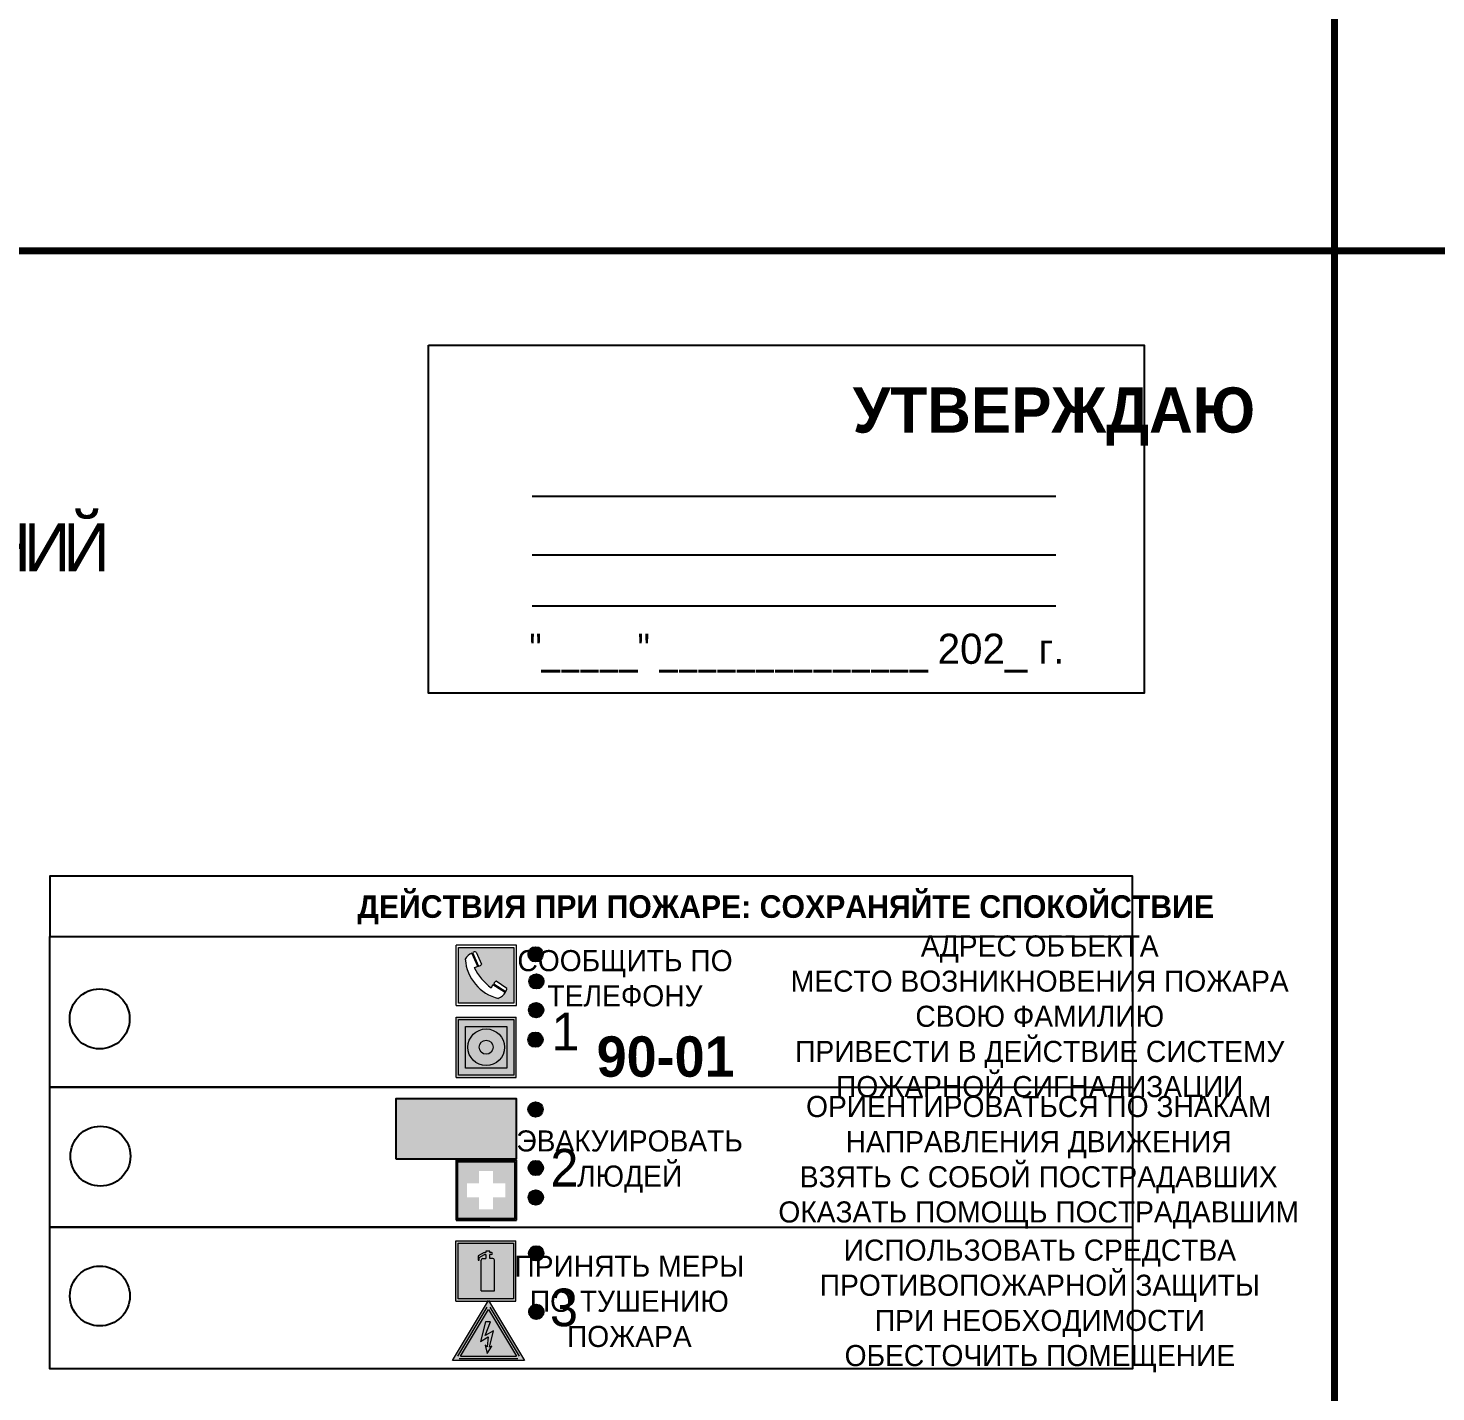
# Model space of a CAD drawing. Header units: millimetres. Extents: x 13114 to 67229, y 22859 to 38520.
# Drawn here: x 39413 to 39599.9, y 25326.1 to 25507.2 of the extents above; entities that cross this region are included whole.
import ezdxf

# ---------------------------------------------------------------- set-up
doc = ezdxf.new("R2010")
doc.units = ezdxf.units.MM
doc.styles.add('обычный', font='arial.ttf')

# ---------------------------------------------------------------- blocks, each defined once
blk = doc.blocks.new('A$C3E6D3DDE')
at = {"lineweight": 5}
h = blk.add_hatch(color=40, dxfattribs=at)
h.paths.add_polyline_path([(24.1, 1.45), (16.46, -11.35), (31.74, -11.35)])
h.paths.add_polyline_path([(24.09, -0.46), (30.03, -10.41), (18.14, -10.41)], flags=16)
h.paths.add_polyline_path([(24.54, -3.08), (23.41, -6.02), (25.13, -5.01), (24.33, -8.5), (24.82, -8.27), (23.79, -9.86), (23.4, -8.04), (23.8, -8.43), (24.04, -6.29), (22.39, -7.25), (23.44, -3.08)], flags=0)
h = blk.add_hatch(color=256, dxfattribs=at)
h.paths.add_polyline_path([(24.37, 0.03, 0.567511), (23.82, 0.03), (17.59, -10.4, 0.582454), (17.86, -10.88), (30.32, -10.88, 0.582149), (30.6, -10.4)])
h.paths.add_polyline_path([(24.09, -0.46), (18.14, -10.41), (30.03, -10.41)], flags=16)
h.paths.add_polyline_path([(24.54, -3.08), (23.41, -6.02), (25.13, -5.01), (24.33, -8.5), (24.82, -8.27), (23.79, -9.86), (23.4, -8.04), (23.8, -8.43), (24.04, -6.29), (22.39, -7.25), (23.44, -3.08)], flags=0)
h = blk.add_hatch(color=40, dxfattribs=at)
h.paths.add_polyline_path([(24.09, -0.46), (18.14, -10.41), (30.03, -10.41)])
h.paths.add_polyline_path([(24.82, -8.27), (23.79, -9.86), (23.4, -8.04), (23.8, -8.43), (24.04, -6.29), (22.39, -7.25), (23.44, -3.08), (24.54, -3.08), (23.41, -6.02), (25.13, -5.01), (24.33, -8.5)], flags=16)
at = {"color": 40, "lineweight": 5}
for p, q in [((16.46, -11.35), (24.1, 1.45)), ((24.1, 1.45), (31.74, -11.35))]:
    blk.add_line(p, q, dxfattribs=at)
at = {"lineweight": 5}
for p, q in [((17.59, -10.4), (23.82, 0.03)), ((24.37, 0.03), (30.6, -10.4)), ((18.14, -10.41), (24.09, -0.46)), ((24.09, -0.46), (30.03, -10.41)), ((23.44, -3.08), (22.39, -7.25)), ((23.41, -6.02), (24.54, -3.08)), ((25.13, -5.01), (23.41, -6.02)), ((24.54, -3.08), (23.44, -3.08)), ((24.33, -8.5), (25.13, -5.01)), ((22.39, -7.25), (24.04, -6.29)), ((23.8, -8.43), (23.4, -8.04)), ((23.4, -8.04), (23.79, -9.86)), ((23.79, -9.86), (24.82, -8.27)), ((24.04, -6.29), (23.8, -8.43)), ((24.82, -8.27), (24.33, -8.5)), ((17.86, -10.88), (30.32, -10.88)), ((18.14, -10.41), (30.03, -10.41))]:
    blk.add_line(p, q, dxfattribs=at)
at = {"color": 50, "lineweight": 5}
blk.add_line((31.74, -11.35), (16.46, -11.35), dxfattribs=at)
blk = doc.blocks.new('A$C456E1F9C')
at = {"lineweight": 5}
h = blk.add_hatch(color=242, dxfattribs=at)
h.paths.add_polyline_path([(0.51, -1.47), (0.51, -13.26), (12.29, -13.26), (12.29, -1.47)])
h.paths.add_polyline_path([(5.42, -4.95, -0.254479), (4.78, -5.4), (3.52, -2.53, -0.209735), (4.23, -2.4)], flags=16)
h.paths.add_polyline_path([(8.53, -8.6), (10.87, -10.17), (10.54, -10.76), (8.03, -9.13, -0.192251)], flags=16)
h.paths.add_polyline_path([(4.61, -5.49, 0.005518), (3.87, -5.72, 0.128647), (7.49, -10.01, 0.00809), (7.83, -9.33), (10.47, -10.97, -0.16736), (8.99, -12.25, -0.327862), (1.95, -3.95, -0.166952), (3.36, -2.62)], flags=16)
at = {"color": 242, "lineweight": 5}
for p, q in [((0, -13.77), (0, -0.97)), ((12.8, -0.97), (0, -0.97)), ((4.61, -5.49), (3.36, -2.62)), ((3.52, -2.53), (4.78, -5.4)), ((4.23, -2.4), (5.42, -4.95)), ((12.8, -13.77), (12.8, -0.97)), ((10.81, -10.12), (8.53, -8.6)), ((7.83, -9.33), (10.47, -10.97)), ((8.03, -9.13), (10.54, -10.76)), ((10.54, -10.76), (10.8, -10.3)), ((10.8, -10.3), (10.81, -10.12)), ((0, -13.77), (12.8, -13.77))]:
    blk.add_line(p, q, dxfattribs=at)
blk.add_lwpolyline([(0.51, -1.47), (12.29, -1.47), (12.29, -13.26), (0.51, -13.26)], close=True, dxfattribs=at)
for centre, radius, start, end in [((4.59, -5.34), 2.99, 114.2845, 152.1974), ((4.02, -3.27), 0.891, 76.3284, 123.7092), ((11.12, -3.31), 9.19, 183.9915, 256.6009), ((14.98, -39.1), 35.17, 107.1487, 108.4135), ((13.86, -0.94), 11.08, 205.5536, 234.8762), ((4.68, -4.59), 0.824, 276.9621, 334.0723), ((8.94, -9.5), 0.989, 114.4092, 157.9388), ((-13.31, 0.8), 23.44, 332.5487, 334.4027), ((7.87, -9.46), 3, 291.9291, 329.9329)]:
    blk.add_arc(centre, radius, start, end, dxfattribs=at)
blk = doc.blocks.new('A$C54414219')
at = {"true_color": 0xffffff}
h = blk.add_hatch(color=7, dxfattribs=at)
h.paths.add_polyline_path([(2.39, -9.45), (2.39, -18.3), (11.23, -18.3), (11.23, -9.45)], flags=0)
h.paths.add_polyline_path([(10.71, -13.87, -1), (2.92, -13.87, -1)], flags=0)
h.paths.add_polyline_path([(8.3, -13.87, -1), (5.33, -13.87, -1)], flags=0)
h.paths.add_polyline_path([(0.41, -7.47), (0.41, -20.27), (13.21, -20.27), (13.21, -7.47)])
h.paths.add_polyline_path([(0.92, -19.77), (12.71, -19.77), (12.71, -7.98), (0.92, -7.98)], flags=16)
h.paths.add_polyline_path([(11.23, -9.45), (11.23, -18.3), (2.39, -18.3), (2.39, -9.45)], flags=0)
at = {"lineweight": 5}
h = blk.add_hatch(color=242, dxfattribs=at)
h.paths.add_polyline_path([(12.71, -7.98), (0.92, -7.98), (0.92, -19.77), (12.71, -19.77)])
h.paths.add_polyline_path([(11.23, -18.3), (2.39, -18.3), (2.39, -9.45), (11.23, -9.45)], flags=16)
h.paths.add_polyline_path([(10.71, -13.87, -1), (2.92, -13.87, -1)], flags=0)
h.paths.add_polyline_path([(8.3, -13.87, -1), (5.33, -13.87, -1)], flags=0)
at = {"true_color": 0xffffff}
h = blk.add_hatch(color=7, dxfattribs=at)
h.paths.add_polyline_path([(2.39, -9.45), (2.39, -18.3), (11.23, -18.3), (11.23, -9.45)])
h.paths.add_polyline_path([(10.71, -13.87, -1), (2.92, -13.87, -1)], flags=16)
h.paths.add_polyline_path([(8.3, -13.87, -1), (5.33, -13.87, -1)], flags=0)
at = {"lineweight": 5}
h = blk.add_hatch(color=242, dxfattribs=at)
h.paths.add_polyline_path([(2.92, -13.87, 1), (10.71, -13.87, 1)])
h.paths.add_polyline_path([(8.3, -13.87, -1), (5.33, -13.87, -1)], flags=16)
at = {"color": 242, "lineweight": 5}
for p, q in [((0.41, -20.27), (0.41, -7.47)), ((0.41, -7.47), (13.21, -7.47)), ((0.41, -7.47), (13.21, -7.47)), ((13.21, -20.27), (13.21, -7.47)), ((0.41, -20.27), (13.21, -20.27))]:
    blk.add_line(p, q, dxfattribs=at)
for points in [[(0.92, -7.98), (12.71, -7.98), (12.71, -19.77), (0.92, -19.77)], [(2.39, -9.45), (11.23, -9.45), (11.23, -18.3), (2.39, -18.3)]]:
    blk.add_lwpolyline(points, close=True, dxfattribs=at)
for radius in [3.89, 1.49]:
    blk.add_circle((6.81, -13.87), radius, dxfattribs=at)
blk = doc.blocks.new('A$C32E8229D')
at = {"true_color": 0xffffff}
blk.add_hatch(color=7, dxfattribs=at).paths.add_polyline_path([(0, 0), (0, -8), (16, -8), (16, 0)])
h = blk.add_hatch(color=126)
h.paths.add_polyline_path([(0.2, -0.2), (15.8, -0.2), (15.8, -7.8), (0.2, -7.8)])
h.paths.add_polyline_path([(13.49, -2.05), (12.08, -2.05), (11.37, -2.63, 0.162397), (11.29, -2.84), (11.29, -3.63), (10.35, -3.63), (10.35, -4.05), (11.68, -4.05), (11.68, -3.48), (12.26, -4.28), (11.29, -5.1), (11.29, -6.78), (11.85, -6.78), (11.85, -5.44), (12.8, -4.64), (12.8, -5.94), (14.46, -5.94), (14.46, -5.39), (13.45, -5.39), (13.45, -3.97), (12.46, -2.59), (13.15, -2.59), (13.69, -3.34), (14.18, -3)], flags=16)
h.paths.add_polyline_path([(10.74, -1.82, 1), (11.8, -1.82, 1)], flags=16)
h.paths.add_polyline_path([(9.39, -3.59), (5.99, -3.59), (6.56, -3.03), (5.91, -3.03), (5.1, -3.83), (5.91, -4.64), (6.56, -4.64), (5.99, -4.09), (9.39, -4.09)], flags=16)
h.paths.add_polyline_path([(4.29, -1.08), (1.72, -1.08), (1.72, -6.6), (4.29, -6.6)], flags=16)
at = {"color": 126}
blk.add_lwpolyline([(16, -8), (0, -8), (0, 0), (16, 0)], close=True, dxfattribs=at)
blk = doc.blocks.new('A$C18900ED3')
h = blk.add_hatch(color=126)
h.paths.add_polyline_path([(-0.18, -0.18), (-7.02, -0.18), (-7.02, -7.02), (-0.18, -7.02)])
h.paths.add_polyline_path([(-5.89, -4.46), (-5.89, -2.77), (-4.46, -2.77), (-4.46, -1.31), (-2.77, -1.31), (-2.77, -2.77), (-1.33, -2.77), (-1.33, -4.46), (-2.77, -4.46), (-2.77, -5.89), (-4.46, -5.89), (-4.46, -4.46)], flags=16)
at = {"color": 126}
for p, q in [((-7.2, 0), (-7.2, -7.2)), ((0, 0), (-7.2, 0)), ((0, -7.2), (0, 0)), ((-7.02, -7.02), (-7.02, -0.18)), ((-7.02, -0.18), (-0.18, -0.18)), ((-0.18, -0.18), (-0.18, -7.02)), ((-7.2, -7.2), (0, -7.2)), ((-0.18, -7.02), (-7.02, -7.02))]:
    blk.add_line(p, q, dxfattribs=at)
blk = doc.blocks.new('A$C3AD82952')
at = {"true_color": 0xf5f5ff}
h = blk.add_hatch(color=7, dxfattribs=at)
h.dxf.hatch_style = 1
h.paths.add_polyline_path([(8.21, 8.73, 0.414214), (7.89, 9.05), (7.22, 9.05), (7.22, 9.92), (7.59, 9.92, 1), (7.57, 10.36), (7.22, 10.36), (7.22, 10.6), (6.43, 10.6), (6.43, 10.36), (6.01, 10.36), (4.74, 9.59), (4.74, 8.69), (4.98, 8.73), (4.98, 9.26), (6.12, 9.91), (6.43, 9.91), (6.43, 9.05), (5.76, 9.05, 0.414214), (5.44, 8.73), (5.44, 2.2), (8.21, 2.2)], flags=0)
h.paths.add_polyline_path([(12.8, 12.8), (0, 12.8), (0, 0), (12.8, 0)])
h.paths.add_polyline_path([(0.51, 12.29), (12.29, 12.29), (12.29, 0.51), (0.51, 0.51)], flags=16)
h.paths.add_polyline_path([(4.74, 9.59), (6.01, 10.36), (6.43, 10.36), (6.43, 10.6), (7.22, 10.6), (7.22, 10.36), (7.59, 10.36, -0.94586), (7.59, 9.92), (7.22, 9.92), (7.22, 9.05), (7.89, 9.05, -0.414214), (8.21, 8.73), (8.21, 2.2), (5.44, 2.2), (5.44, 8.73, -0.414214), (5.76, 9.05), (6.43, 9.05), (6.43, 9.91), (6.12, 9.91), (4.98, 9.26), (4.98, 8.73), (4.74, 8.69)], flags=0)
h = blk.add_hatch(color=242)
h.dxf.hatch_style = 1
h.paths.add_polyline_path([(12.29, 12.29), (0.51, 12.29), (0.51, 0.51), (12.29, 0.51)])
h.paths.add_polyline_path([(4.74, 8.69), (4.74, 9.59), (6.01, 10.36), (6.43, 10.36), (6.43, 10.6), (7.22, 10.6), (7.22, 10.36), (7.59, 10.36, -0.94586), (7.59, 9.92), (7.22, 9.92), (7.22, 9.05), (7.89, 9.05, -0.414214), (8.21, 8.73), (8.21, 2.2), (5.44, 2.2), (5.44, 8.73, -0.414214), (5.76, 9.05), (6.43, 9.05), (6.43, 9.91), (6.12, 9.91), (4.98, 9.26), (4.98, 8.73)], flags=16)
h = blk.add_hatch(color=7, dxfattribs=at)
h.dxf.hatch_style = 1
h.paths.add_polyline_path([(8.21, 8.73, 0.414214), (7.89, 9.05), (7.22, 9.05), (7.22, 9.92), (7.59, 9.92, 1), (7.57, 10.36), (7.22, 10.36), (7.22, 10.6), (6.43, 10.6), (6.43, 10.36), (6.01, 10.36), (4.74, 9.59), (4.74, 8.69), (4.98, 8.73), (4.98, 9.26), (6.12, 9.91), (6.43, 9.91), (6.43, 9.05), (5.76, 9.05, 0.414214), (5.44, 8.73), (5.44, 2.2), (8.21, 2.2)])
at = {"color": 242, "lineweight": 5}
for p, q in [((0, 0), (0, 12.8)), ((0, 12.8), (12.8, 12.8)), ((12.8, 0), (12.8, 12.8)), ((6.01, 10.36), (4.74, 9.59)), ((4.74, 9.59), (4.74, 8.69)), ((4.98, 9.26), (6.12, 9.91)), ((4.98, 8.73), (4.98, 9.26)), ((5.76, 9.05), (6.43, 9.05)), ((6.01, 10.36), (6.43, 10.36)), ((6.12, 9.91), (6.43, 9.91)), ((7.22, 10.6), (6.43, 10.6)), ((6.43, 10.6), (6.43, 10.36)), ((6.43, 9.91), (6.43, 9.05)), ((7.22, 10.36), (7.22, 10.6)), ((7.59, 10.36), (7.22, 10.36)), ((7.22, 9.05), (7.22, 9.92)), ((7.59, 9.92), (7.22, 9.92)), ((7.89, 9.05), (7.22, 9.05)), ((4.74, 8.69), (4.98, 8.73)), ((5.44, 2.2), (5.44, 8.73)), ((8.21, 2.2), (8.21, 8.73)), ((0, 0), (12.8, 0)), ((5.44, 2.2), (8.21, 2.2))]:
    blk.add_line(p, q, dxfattribs=at)
blk.add_lwpolyline([(0.51, 12.29), (12.29, 12.29), (12.29, 0.51), (0.51, 0.51)], close=True, dxfattribs=at)
for centre, radius, start, end in [((5.76, 8.73), 0.32, 90, 180), ((7.58, 10.14), 0.223, 273.1875, 86.8125), ((7.89, 8.73), 0.32, 0, 90)]:
    blk.add_arc(centre, radius, start, end, dxfattribs=at)

msp = doc.modelspace()

# ---------------------------------------------------------------- hatches: boundary and pattern name
at = {"lineweight": 0}
h = msp.add_hatch(color=256, dxfattribs=at)
h.dxf.hatch_style = 1
h.paths.add_polyline_path([(39479.38, 25384.17, 1), (39481.31, 25384.17, 1)])
h = msp.add_hatch(color=256, dxfattribs=at)
h.dxf.hatch_style = 1
h.paths.add_polyline_path([(39479.48, 25380.58, 1), (39481.42, 25380.58, 1)])
h = msp.add_hatch(color=256, dxfattribs=at)
h.dxf.hatch_style = 1
h.paths.add_polyline_path([(39479.45, 25376.77, 1), (39481.38, 25376.77, 1)])
h = msp.add_hatch(color=256, dxfattribs=at)
h.dxf.hatch_style = 1
h.paths.add_polyline_path([(39479.36, 25372.84, 1), (39481.29, 25372.84, 1)])
h = msp.add_hatch(color=256, dxfattribs=at)
h.dxf.hatch_style = 1
h.paths.add_polyline_path([(39479.37, 25363.58, 1), (39481.31, 25363.58, 1)])
h = msp.add_hatch(color=256, dxfattribs=at)
h.dxf.hatch_style = 1
h.paths.add_polyline_path([(39479.42, 25355.8, 1), (39481.35, 25355.8, 1)])
h = msp.add_hatch(color=256, dxfattribs=at)
h.dxf.hatch_style = 1
h.paths.add_polyline_path([(39479.41, 25351.89, 1), (39481.34, 25351.89, 1)])
h = msp.add_hatch(color=256, dxfattribs=at)
h.dxf.hatch_style = 1
h.paths.add_polyline_path([(39479.47, 25344.47, 1), (39481.4, 25344.47, 1)])
h = msp.add_hatch(color=256, dxfattribs=at)
h.dxf.hatch_style = 1
h.paths.add_polyline_path([(39479.47, 25336.7, 1), (39481.4, 25336.7, 1)])

# ---------------------------------------------------------------- linework, layer by layer
at = {"color": 6, "lineweight": 100}
for points in [[(38986.42, 25872.6), (39586.42, 25872.6), (39586.42, 25477.6), (38986.42, 25477.6)], [(38986.42, 25872.6), (39586.42, 25872.6), (39586.42, 25477.6), (38986.42, 25477.6)], [(39586.42, 25872.6), (40186.42, 25872.6), (40186.42, 25477.6), (39586.42, 25477.6)], [(39586.42, 25872.6), (40186.42, 25872.6), (40186.42, 25477.6), (39586.42, 25477.6)], [(38986.42, 25477.6), (39586.42, 25477.6), (39586.42, 25082.6), (38986.42, 25082.6)], [(38986.42, 25477.6), (39586.42, 25477.6), (39586.42, 25082.6), (38986.42, 25082.6)], [(39586.42, 25477.6), (40186.42, 25477.6), (40186.42, 25082.6), (39586.42, 25082.6)], [(39586.42, 25477.6), (40186.42, 25477.6), (40186.42, 25082.6), (39586.42, 25082.6)]]:
    msp.add_lwpolyline(points, close=True, dxfattribs=at)
for points in [[(39466.13, 25465.05), (39561.14, 25465.05), (39561.14, 25418.84), (39466.13, 25418.84)], [(39415.84, 25386.52), (39559.6, 25386.52), (39559.6, 25394.57), (39415.84, 25394.57)], [(39415.84, 25386.52), (39559.6, 25386.52), (39559.6, 25329.12), (39415.84, 25329.12)]]:
    msp.add_lwpolyline(points, close=True)
for points in [[(39479.89, 25445), (39549.41, 25445)], [(39479.89, 25437.24), (39549.41, 25437.24)], [(39479.89, 25430.45), (39549.41, 25430.45)], [(39474.25, 25366.53), (39415.84, 25366.53), (39559.6, 25366.53)], [(39474.25, 25347.95), (39415.84, 25347.95), (39559.6, 25347.95)]]:
    msp.add_lwpolyline(points)
for centre, radius in [((39480.35, 25384.17), 0.966), ((39480.45, 25380.58), 0.966), ((39422.46, 25375.6), 3.98), ((39480.41, 25376.77), 0.966), ((39480.33, 25372.84), 0.966), ((39480.34, 25363.58), 0.966), ((39422.56, 25357.37), 3.98), ((39480.38, 25355.8), 0.966), ((39480.37, 25351.89), 0.966), ((39480.43, 25344.47), 0.966), ((39422.49, 25338.8), 3.98), ((39480.44, 25336.7), 0.966)]:
    msp.add_circle(centre, radius)

# ---------------------------------------------------------------- block references
for name, p, xscale, yscale, zscale in [('A$C456E1F9C', (39469.79, 25385.98), 0.625, 0.625, 0.625), ('A$C54414219', (39469.53, 25380.5), 0.625, 0.625, 0.625), ('A$C18900ED3', (39477.79, 25356.85), 1.111111111007631, 1.111111111007631, 1.111111111007631), ('A$C3AD82952', (39469.74, 25338.12), 0.625, 0.625, 0.625), ('A$C3E6D3DDE', (39459.03, 25337.31), 0.625, 0.625, 0.625)]:
    msp.add_blockref(name, p, dxfattribs=dict(xscale=xscale, yscale=yscale, zscale=zscale))
at = {"xscale": -1}
msp.add_blockref('A$C32E8229D', (39477.79, 25365), dxfattribs=at)

# ---------------------------------------------------------------- texts
at = {"lineweight": 0, "attachment_point": 5, "style": 'обычный'}
for s, insert, char_height, width in [('\\pi-18,l18,t18;{\\fProxima Nova Rg|b1|i0|c204|p2;УТВЕРЖДАЮ\\H1.1997x; }', (39549.17, 25455.58), 6, 126.6484), ('{\\fArial Narrow|b0|i0|c204|p34;"_____" ______________ \\fProxima Nova Rg|b0|i0|c204|p2;202_ г. }', (39515.04, 25424.17), 4, 78.6503), ('{\\fProxima Nova Rg|b1|i0|c204|p2;ДЕЙСТВИЯ ПРИ ПОЖАРЕ: СОХРАНЯЙТЕ СПОКОЙСТВИЕ\\H1.6644x; }', (39513.55, 25390.08), 3, 175.1736), ('\\pi-8.4,l8.4,t8.4;{\\fProxima Nova Rg|b0|i0|c204|p2;АДРЕС ОБЪЕКТА\\PМЕСТО ВОЗНИКНОВЕНИЯ ПОЖАРА \\PСВОЮ ФАМИЛИЮ\\PПРИВЕСТИ В ДЕЙСТВИЕ СИСТЕМУ \\PПОЖАРНОЙ СИГНАЛИЗАЦИИ}', (39547.29, 25375.54), 2.8, 126.6484), ('{\\fProxima Nova Rg|b0|i0|c204|p2;СООБЩИТЬ ПО \\PТЕЛЕФОНУ}', (39492.22, 25380.98), 2.8, 126.6484), ('{\\fProxima Nova Rg|b0|i0|c204|p2;1\\H1.1667x; }', (39484.32, 25373.91), 5, 126.6484), ('{\\fProxima Nova Rg|b1|i0|c204|p2;\\H1.0714x;90-01\\fProxima Nova Rg|b0|i0|c204|p2;\\H0.93331x; \\H1.3449x; }', (39497.61, 25370.56), 5, 126.6484), ('\\pi-8.4,l8.4,t8.4;{\\fProxima Nova Rg|b0|i0|c204|p2;ОРИЕНТИРОВАТЬСЯ ПО ЗНАКАМ \\PНАПРАВЛЕНИЯ ДВИЖЕНИЯ\\PВЗЯТЬ С СОБОЙ ПОСТРАДАВШИХ\\PОКАЗАТЬ ПОМОЩЬ ПОСТРАДАВШИМ}', (39547.15, 25356.56), 2.8, 126.6484), ('{\\fProxima Nova Rg|b0|i0|c204|p2;ЭВАКУИРОВАТЬ \\PЛЮДЕЙ}', (39492.83, 25356.65), 2.8, 126.6484), ('{\\fProxima Nova Rg|b0|i0|c204|p2;2\\H1.1967x; }', (39484.17, 25355.83), 5, 126.6484), ('\\pi-8.4,l8.4,t8.4;{\\fProxima Nova Rg|b0|i0|c204|p2;ИСПОЛЬЗОВАТЬ СРЕДСТВА \\PПРОТИВОПОЖАРНОЙ ЗАЩИТЫ \\PПРИ НЕОБХОДИМОСТИ \\PОБЕСТОЧИТЬ ПОМЕЩЕНИЕ}', (39547.31, 25337.49), 2.8, 126.6484), ('{\\fProxima Nova Rg|b0|i0|c204|p2;ПРИНЯТЬ МЕРЫ \\PПО ТУШЕНИЮ \\PПОЖАРА}', (39492.79, 25338.08), 2.8, 126.6484), ('{\\fProxima Nova Rg|b0|i0|c204|p2;3\\H1.1967x; }', (39484.11, 25337.25), 5, 126.6484)]:
    msp.add_mtext(s, dxfattribs=dict(at, insert=insert, char_height=char_height, width=width))
at = {"color": 0, "lineweight": 0, "insert": (39285.41, 25441.59), "char_height": 8, "width": 449.2158, "attachment_point": 5, "style": 'обычный'}
msp.add_mtext('{\\fArial Black|b1|i0|c204|p34;\\H2x;\\T0.85;  \\fArial Narrow|b0|i0|c204|p34;\\H0.8x;\\W0.9;\\P\\fProxima Nova Rg|b0|i0|c204|p2;\\H0.5x;\\W1;\\C256;ПРИ ПОЖАРЕ  ИЛИ ДРУГИХ ЧРЕЗВЫЧАЙНЫХ СИТУАЦИЯХ  ИЗ ПОМЕЩЕНИЙ \\fProxima Nova Rg|b1|i0|c204|p2;\\H1.25x;\\P\\fProxima Nova Rg|b1|i0|c0|p2;2\\fProxima Nova Rg|b1|i0|c204|p2; ЭТАЖА ОЭС ЦЭО: ВДС-\\fProxima Nova Rg|b1|i0|c0|p2;1}', dxfattribs=at)

doc.saveas('drawing.dxf')
